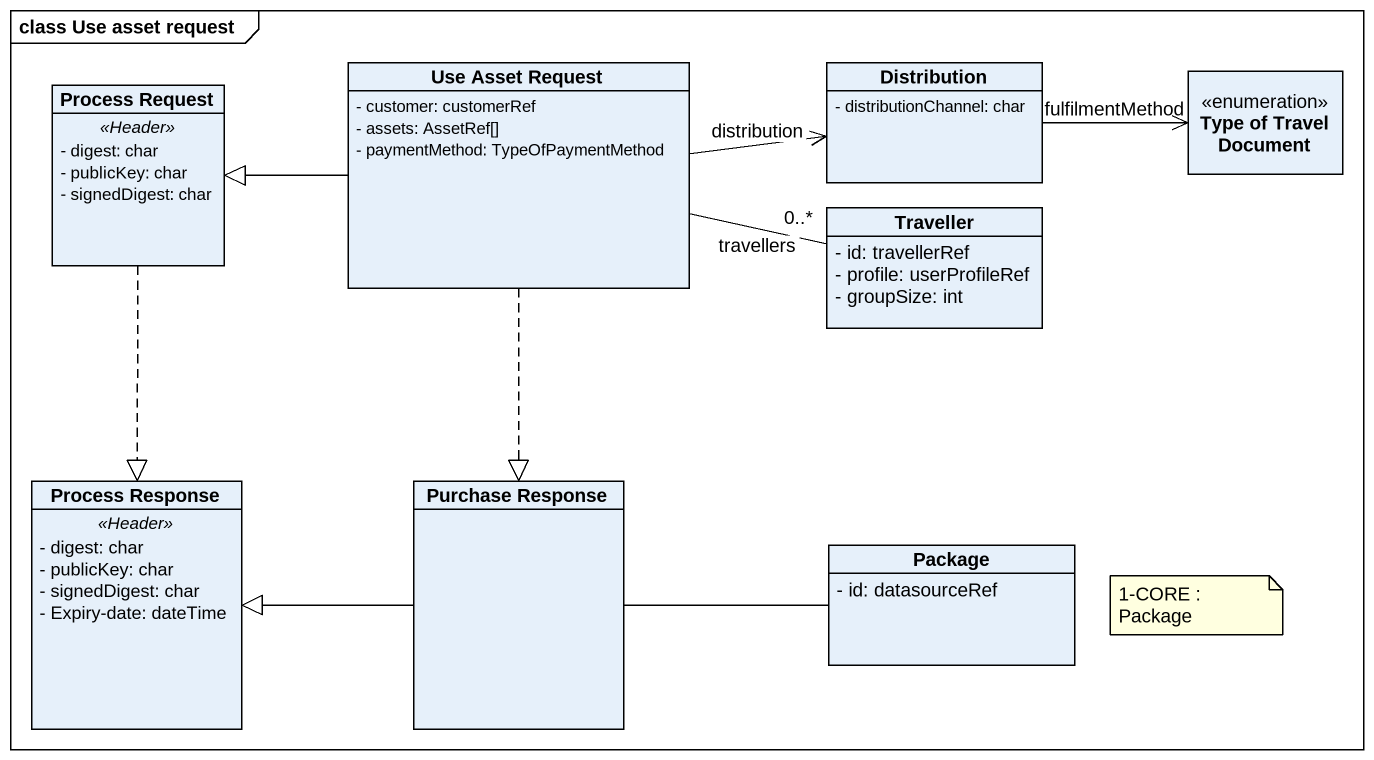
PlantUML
@startuml
mainframe class Use asset request
hide circle
hide empty members
skinparam classAttributeIconSize 0
class "Process Request" as Process_Request {
  .. <<Header>> ..
  - digest: char
  - publicKey: char
  - signedDigest: char
}
class "Use Asset Request" as Use_Asset_Request {
  - customer: customerRef
  - assets: AssetRef[]
  - paymentMethod: TypeOfPaymentMethod
}
class Distribution {
  - distributionChannel: char
}
enum "Type of Travel Document" as Type_of_Travel_Document
class Traveller {
  - id: travellerRef
  - profile: userProfileRef
  - groupSize: int
}
class "Process Response" as Process_Response {
  .. <<Header>> ..
  - digest: char
  - publicKey: char
  - signedDigest: char
  - Expiry-date: dateTime
}
class "Purchase Response" as Purchase_Response
class "Package" as Package_ {
  - id: datasourceRef
}
Process_Request ..|> Process_Response
Use_Asset_Request -left-|> Process_Request
Use_Asset_Request -right-> Distribution : distribution
Use_Asset_Request -right- "0..*" Traveller : travellers
Use_Asset_Request ..|> Purchase_Response
Distribution -right-> Type_of_Travel_Document : fulfilmentMethod
Purchase_Response -left-|> Process_Response
Purchase_Response -right- Package_
note as N1
  1-CORE : Package
end note
@enduml
